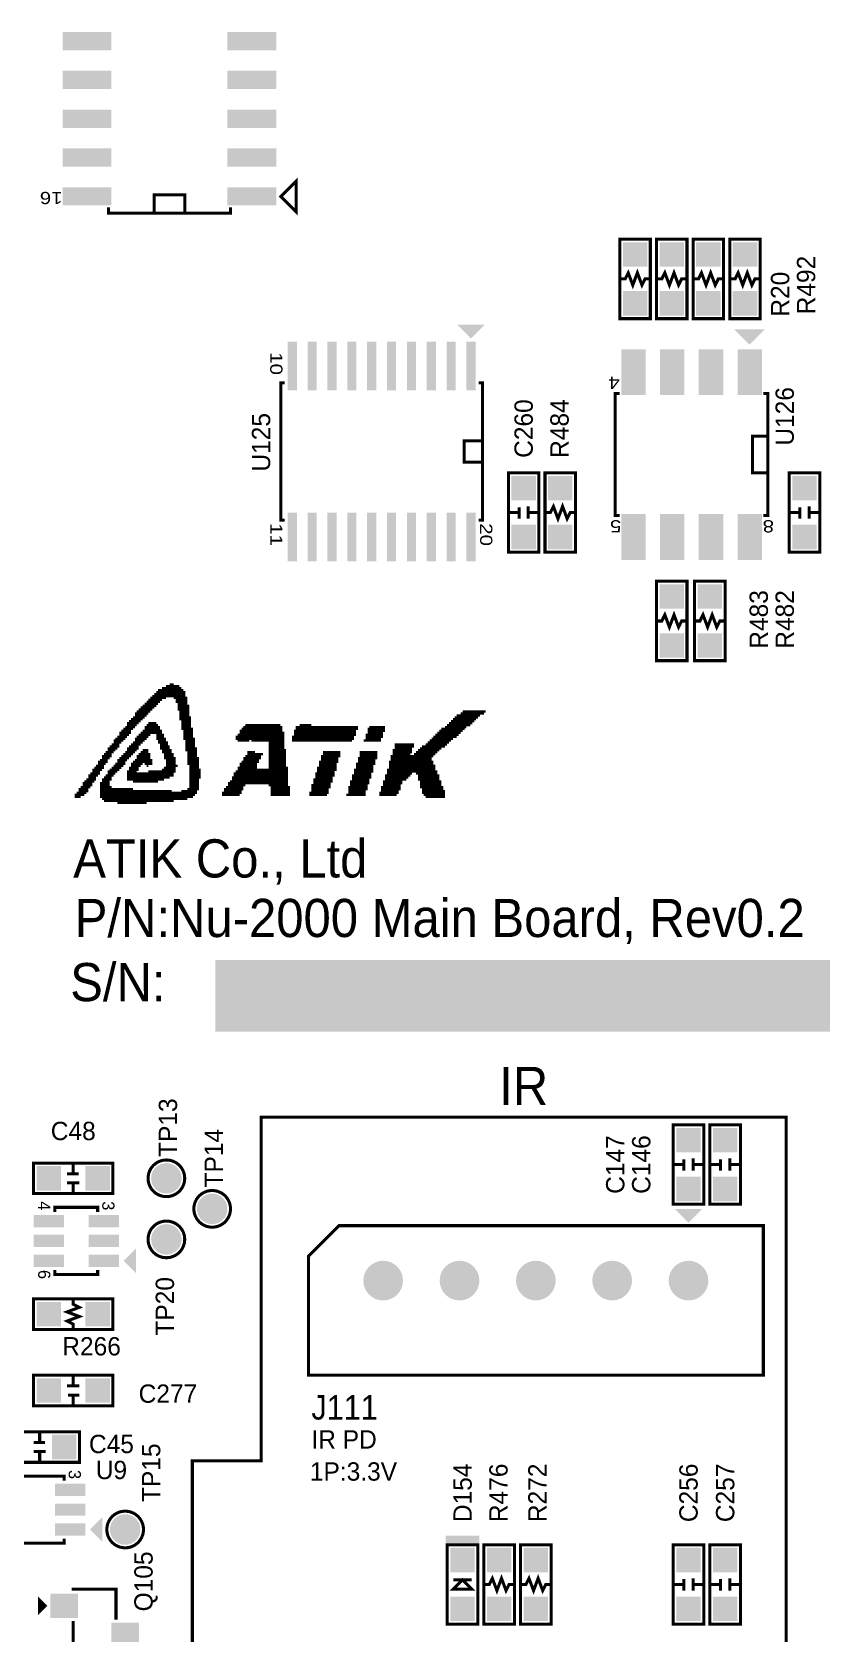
# Model space of a CAD drawing. Extents: x -12 to 180, y -10 to 160.
# Drawn here: x 33.5 to 59.3, y 20.5 to 72.9 of the extents above; entities that cross this region are included whole.
import ezdxf
from ezdxf.enums import TextEntityAlignment as Align

# ---------------------------------------------------------------- set-up
doc = ezdxf.new("R2010")
doc.units = 0
for name, color, linetype in [('BG_SILKSCREEN_TOP', 40, 'CONTINUOUS'), ('PG_SILKSCREEN_TOP', 40, 'CONTINUOUS'), ('PIN_TOP', 5, 'CONTINUOUS'), ('RD_SILKSCREEN_TOP', 40, 'CONTINUOUS')]:
    doc.layers.add(name, color=color, linetype=linetype)

msp = doc.modelspace()

# ---------------------------------------------------------------- hatches: boundary and pattern name
at = {"layer": 'BG_SILKSCREEN_TOP'}
msp.add_hatch(color=256, dxfattribs=at).paths.add_polyline_path([(39.45, 42.55), (39.45, 40.2), (65, 40.2), (65, 42.55)], flags=0)
at = {"layer": 'PG_SILKSCREEN_TOP'}
for points in [[(47.825, 62.9), (48.275, 63.35), (47.375, 63.35)], [(56.95, 62.7), (57.45, 63.2), (56.45, 63.2)], [(54.95, 33.95), (54.5, 34.4), (55.4, 34.4)], [(36.45, 32.7), (36.85, 32.3), (36.85, 33.1)], [(35.35, 23.9), (35.75, 23.5), (35.75, 24.3)], [(47, 23.4), (47, 23.7), (48.1, 23.7), (48.1, 23.4), (48.1, 23.35), (47, 23.35)], [(33.95, 21.4), (33.65, 21.7), (33.65, 21.1)]]:
    msp.add_hatch(color=256, dxfattribs=at).paths.add_polyline_path(points, flags=0)
at = {"layer": 'PIN_TOP'}
for points in [[(34.45, 72.935), (36.05, 72.935), (36.05, 72.335), (34.45, 72.335)], [(39.85, 72.935), (41.45, 72.935), (41.45, 72.335), (39.85, 72.335)], [(34.45, 71.665), (36.05, 71.665), (36.05, 71.065), (34.45, 71.065)], [(39.85, 71.665), (41.45, 71.665), (41.45, 71.065), (39.85, 71.065)], [(34.45, 70.395), (36.05, 70.395), (36.05, 69.795), (34.45, 69.795)], [(39.85, 70.395), (41.45, 70.395), (41.45, 69.795), (39.85, 69.795)], [(34.45, 69.125), (36.05, 69.125), (36.05, 68.525), (34.45, 68.525)], [(39.85, 69.125), (41.45, 69.125), (41.45, 68.525), (39.85, 68.525)], [(34.45, 67.855), (36.05, 67.855), (36.05, 67.255), (34.45, 67.255)], [(39.85, 67.855), (41.45, 67.855), (41.45, 67.255), (39.85, 67.255)], [(52.8, 66.05), (53.6, 66.05), (53.6, 65.25), (52.8, 65.25)], [(54, 66.05), (54.8, 66.05), (54.8, 65.25), (54, 65.25)], [(55.2, 66.05), (56, 66.05), (56, 65.25), (55.2, 65.25)], [(56.4, 66.05), (57.2, 66.05), (57.2, 65.25), (56.4, 65.25)], [(52.8, 64.45), (53.6, 64.45), (53.6, 63.65), (52.8, 63.65)], [(54, 64.45), (54.8, 64.45), (54.8, 63.65), (54, 63.65)], [(55.2, 64.45), (56, 64.45), (56, 63.65), (55.2, 63.65)], [(56.4, 64.45), (57.2, 64.45), (57.2, 63.65), (56.4, 63.65)], [(41.825, 62.8), (42.125, 62.8), (42.125, 61.2), (41.825, 61.2)], [(42.475, 62.8), (42.775, 62.8), (42.775, 61.2), (42.475, 61.2)], [(43.125, 62.8), (43.425, 62.8), (43.425, 61.2), (43.125, 61.2)], [(43.775, 62.8), (44.075, 62.8), (44.075, 61.2), (43.775, 61.2)], [(44.425, 62.8), (44.725, 62.8), (44.725, 61.2), (44.425, 61.2)], [(45.075, 62.8), (45.375, 62.8), (45.375, 61.2), (45.075, 61.2)], [(45.725, 62.8), (46.025, 62.8), (46.025, 61.2), (45.725, 61.2)], [(46.375, 62.8), (46.675, 62.8), (46.675, 61.2), (46.375, 61.2)], [(47.025, 62.8), (47.325, 62.8), (47.325, 61.2), (47.025, 61.2)], [(47.675, 62.8), (47.975, 62.8), (47.975, 61.2), (47.675, 61.2)], [(52.745, 62.55), (53.545, 62.55), (53.545, 61.05), (52.745, 61.05)], [(54.015, 62.55), (54.815, 62.55), (54.815, 61.05), (54.015, 61.05)], [(55.285, 62.55), (56.085, 62.55), (56.085, 61.05), (55.285, 61.05)], [(56.555, 62.55), (57.355, 62.55), (57.355, 61.05), (56.555, 61.05)], [(49.15, 58.4), (49.95, 58.4), (49.95, 57.6), (49.15, 57.6)], [(50.35, 58.4), (51.15, 58.4), (51.15, 57.6), (50.35, 57.6)], [(58.35, 58.4), (59.15, 58.4), (59.15, 57.6), (58.35, 57.6)], [(41.825, 57.2), (42.125, 57.2), (42.125, 55.6), (41.825, 55.6)], [(42.475, 57.2), (42.775, 57.2), (42.775, 55.6), (42.475, 55.6)], [(43.125, 57.2), (43.425, 57.2), (43.425, 55.6), (43.125, 55.6)], [(43.775, 57.2), (44.075, 57.2), (44.075, 55.6), (43.775, 55.6)], [(44.425, 57.2), (44.725, 57.2), (44.725, 55.6), (44.425, 55.6)], [(45.075, 57.2), (45.375, 57.2), (45.375, 55.6), (45.075, 55.6)], [(45.725, 57.2), (46.025, 57.2), (46.025, 55.6), (45.725, 55.6)], [(46.375, 57.2), (46.675, 57.2), (46.675, 55.6), (46.375, 55.6)], [(47.025, 57.2), (47.325, 57.2), (47.325, 55.6), (47.025, 55.6)], [(47.675, 57.2), (47.975, 57.2), (47.975, 55.6), (47.675, 55.6)], [(49.15, 56.8), (49.95, 56.8), (49.95, 56), (49.15, 56)], [(50.35, 56.8), (51.15, 56.8), (51.15, 56), (50.35, 56)], [(52.745, 57.15), (53.545, 57.15), (53.545, 55.65), (52.745, 55.65)], [(54.015, 57.15), (54.815, 57.15), (54.815, 55.65), (54.015, 55.65)], [(55.285, 57.15), (56.085, 57.15), (56.085, 55.65), (55.285, 55.65)], [(56.555, 57.15), (57.355, 57.15), (57.355, 55.65), (56.555, 55.65)], [(58.35, 56.8), (59.15, 56.8), (59.15, 56), (58.35, 56)], [(54, 54.85), (54.8, 54.85), (54.8, 54.05), (54, 54.05)], [(55.25, 54.85), (56.05, 54.85), (56.05, 54.05), (55.25, 54.05)], [(54, 53.25), (54.8, 53.25), (54.8, 52.45), (54, 52.45)], [(55.25, 53.25), (56.05, 53.25), (56.05, 52.45), (55.25, 52.45)], [(54.55, 37.05), (55.35, 37.05), (55.35, 36.25), (54.55, 36.25)], [(55.75, 37.05), (56.55, 37.05), (56.55, 36.25), (55.75, 36.25)], [(33.6, 35.8), (34.4, 35.8), (34.4, 35), (33.6, 35)], [(35.2, 35.8), (36, 35.8), (36, 35), (35.2, 35)], [(38.35, 35.4, 1), (37.35, 35.4, 1)], [(54.55, 35.45), (55.35, 35.45), (55.35, 34.65), (54.55, 34.65)], [(55.75, 35.45), (56.55, 35.45), (56.55, 34.65), (55.75, 34.65)], [(39.85, 34.4, 1), (38.85, 34.4, 1)], [(33.5, 34.2), (34.5, 34.2), (34.5, 33.8), (33.5, 33.8)], [(35.3, 34.2), (36.3, 34.2), (36.3, 33.8), (35.3, 33.8)], [(38.35, 33.4, 1), (37.35, 33.4, 1)], [(33.5, 33.55), (34.5, 33.55), (34.5, 33.15), (33.5, 33.15)], [(35.3, 33.55), (36.3, 33.55), (36.3, 33.15), (35.3, 33.15)], [(33.5, 32.9), (34.5, 32.9), (34.5, 32.5), (33.5, 32.5)], [(35.3, 32.9), (36.3, 32.9), (36.3, 32.5), (35.3, 32.5)], [(45.6, 32.05, 1), (44.3, 32.05, 1)], [(48.1, 32.05, 1), (46.8, 32.05, 1)], [(50.6, 32.05, 1), (49.3, 32.05, 1)], [(53.1, 32.05, 1), (51.8, 32.05, 1)], [(55.6, 32.05, 1), (54.3, 32.05, 1)], [(33.6, 31.35), (34.4, 31.35), (34.4, 30.55), (33.6, 30.55)], [(35.2, 31.35), (36, 31.35), (36, 30.55), (35.2, 30.55)], [(33.6, 28.85), (34.4, 28.85), (34.4, 28.05), (33.6, 28.05)], [(35.2, 28.85), (36, 28.85), (36, 28.05), (35.2, 28.05)], [(34.1, 27), (34.9, 27), (34.9, 26.2), (34.1, 26.2)], [(34.2, 25.4), (35.2, 25.4), (35.2, 25), (34.2, 25)], [(34.2, 24.75), (35.2, 24.75), (35.2, 24.35), (34.2, 24.35)], [(37, 23.9, 1), (36, 23.9, 1)], [(34.2, 24.1), (35.2, 24.1), (35.2, 23.7), (34.2, 23.7)], [(47.15, 23.3), (47.95, 23.3), (47.95, 22.5), (47.15, 22.5)], [(48.35, 23.3), (49.15, 23.3), (49.15, 22.5), (48.35, 22.5)], [(49.55, 23.3), (50.35, 23.3), (50.35, 22.5), (49.55, 22.5)], [(54.55, 23.3), (55.35, 23.3), (55.35, 22.5), (54.55, 22.5)], [(55.75, 23.3), (56.55, 23.3), (56.55, 22.5), (55.75, 22.5)], [(34.05, 21.8), (34.95, 21.8), (34.95, 21), (34.05, 21)], [(47.15, 21.7), (47.95, 21.7), (47.95, 20.9), (47.15, 20.9)], [(48.35, 21.7), (49.15, 21.7), (49.15, 20.9), (48.35, 20.9)], [(49.55, 21.7), (50.35, 21.7), (50.35, 20.9), (49.55, 20.9)], [(54.55, 21.7), (55.35, 21.7), (55.35, 20.9), (54.55, 20.9)], [(55.75, 21.7), (56.55, 21.7), (56.55, 20.9), (55.75, 20.9)], [(36.05, 20.85), (36.95, 20.85), (36.95, 20.05), (36.05, 20.05)]]:
    msp.add_hatch(color=256, dxfattribs=at).paths.add_polyline_path(points, flags=0)

# ---------------------------------------------------------------- linework, layer by layer
at = {"layer": 'BG_SILKSCREEN_TOP', "const_width": 0.0762}
for points in [[(37.5805, 51.383), (38.406, 51.383)], [(37.7075, 51.4465), (38.3425, 51.4465)], [(37.8345, 51.51), (38.279, 51.51)], [(37.9615, 51.5735), (38.0885, 51.5735)], [(37.0725, 50.875), (37.517, 50.875)], [(37.136, 50.9385), (37.5805, 50.9385)], [(37.1995, 51.002), (37.644, 51.002)], [(37.263, 51.0655), (37.7075, 51.0655)], [(37.3265, 51.129), (37.8345, 51.129)], [(37.39, 51.1925), (38.4695, 51.1925)], [(37.4535, 51.256), (38.4695, 51.256)], [(37.517, 51.3195), (38.4695, 51.3195)], [(38.0885, 51.129), (38.533, 51.129)], [(38.152, 51.0655), (38.533, 51.0655)], [(38.152, 51.002), (38.533, 51.002)], [(38.2155, 50.9385), (38.533, 50.9385)], [(38.2155, 50.875), (38.5965, 50.875)], [(36.628, 50.367), (37.009, 50.367)], [(36.6915, 50.4305), (37.0725, 50.4305)], [(36.755, 50.494), (37.136, 50.494)], [(36.8185, 50.621), (37.263, 50.621)], [(36.8185, 50.5575), (37.1995, 50.5575)], [(36.882, 50.6845), (37.3265, 50.6845)], [(36.9455, 50.748), (37.39, 50.748)], [(37.009, 50.8115), (37.4535, 50.8115)], [(38.2155, 50.8115), (38.5965, 50.8115)], [(38.2155, 50.748), (38.5965, 50.748)], [(38.279, 50.6845), (38.5965, 50.6845)], [(38.279, 50.621), (38.5965, 50.621)], [(38.279, 50.5575), (38.5965, 50.5575)], [(38.279, 50.494), (38.66, 50.494)], [(38.279, 50.4305), (38.66, 50.4305)], [(38.3425, 50.367), (38.66, 50.367)], [(47.169, 50.367), (47.931, 50.367)], [(47.2325, 50.4305), (47.9945, 50.4305)], [(47.296, 50.494), (48.058, 50.494)], [(47.3595, 50.5575), (48.1215, 50.5575)], [(47.4865, 50.621), (48.2485, 50.621)], [(47.55, 50.6845), (48.312, 50.6845)], [(36.1835, 49.7955), (36.501, 49.7955)], [(36.247, 49.859), (36.5645, 49.859)], [(36.3105, 49.986), (36.6915, 49.986)], [(36.3105, 49.9225), (36.628, 49.9225)], [(36.374, 50.0495), (36.6915, 50.0495)], [(36.4375, 50.113), (36.755, 50.113)], [(36.501, 50.1765), (36.8185, 50.1765)], [(36.5645, 50.3035), (36.9455, 50.3035)], [(36.5645, 50.24), (36.882, 50.24)], [(36.8185, 49.7955), (37.1995, 49.7955)], [(36.882, 49.859), (37.263, 49.859)], [(36.9455, 49.9225), (37.3265, 49.9225)], [(37.009, 49.986), (37.7075, 49.986)], [(37.0725, 50.0495), (37.7075, 50.0495)], [(37.136, 50.1765), (37.644, 50.1765)], [(37.136, 50.113), (37.644, 50.113)], [(37.1995, 50.24), (37.5805, 50.24)], [(37.263, 50.3035), (37.517, 50.3035)], [(37.517, 49.9225), (37.771, 49.9225)], [(37.517, 49.859), (37.771, 49.859)], [(37.517, 49.7955), (37.8345, 49.7955)], [(38.3425, 50.3035), (38.66, 50.3035)], [(38.3425, 50.24), (38.66, 50.24)], [(38.3425, 50.1765), (38.66, 50.1765)], [(38.3425, 50.113), (38.7235, 50.113)], [(38.406, 50.0495), (38.7235, 50.0495)], [(38.406, 49.986), (38.7235, 49.986)], [(38.406, 49.9225), (38.7235, 49.9225)], [(38.406, 49.859), (38.7235, 49.859)], [(38.406, 49.7955), (38.787, 49.7955)], [(40.1205, 49.859), (41.708, 49.859)], [(40.1205, 49.7955), (41.708, 49.7955)], [(40.184, 49.9225), (41.708, 49.9225)], [(40.2475, 50.0495), (41.6445, 50.0495)], [(40.2475, 49.986), (41.708, 49.986)], [(40.311, 50.113), (41.6445, 50.113)], [(40.3745, 50.1765), (41.6445, 50.1765)], [(40.438, 50.24), (41.581, 50.24)], [(41.962, 49.859), (43.994, 49.859)], [(41.962, 49.7955), (43.994, 49.7955)], [(42.0255, 50.0495), (44.0575, 50.0495)], [(42.0255, 49.986), (44.0575, 49.986)], [(42.0255, 49.9225), (44.0575, 49.9225)], [(42.089, 50.1765), (44.121, 50.1765)], [(42.089, 50.113), (44.121, 50.113)], [(42.216, 50.24), (42.597, 50.24)], [(44.375, 49.9225), (44.9465, 49.9225)], [(44.375, 49.859), (44.9465, 49.859)], [(44.375, 49.7955), (44.883, 49.7955)], [(44.4385, 50.113), (45.01, 50.113)], [(44.4385, 50.0495), (45.01, 50.0495)], [(44.4385, 49.986), (44.9465, 49.986)], [(44.502, 50.1765), (45.01, 50.1765)], [(46.534, 49.7955), (47.2325, 49.7955)], [(46.5975, 49.859), (47.3595, 49.859)], [(46.661, 49.9225), (47.423, 49.9225)], [(46.7245, 49.986), (47.4865, 49.986)], [(46.788, 50.0495), (47.55, 50.0495)], [(46.8515, 50.113), (47.6135, 50.113)], [(46.9785, 50.1765), (47.677, 50.1765)], [(47.042, 50.24), (47.804, 50.24)], [(47.1055, 50.3035), (47.8675, 50.3035)], [(35.8025, 49.2875), (36.0565, 49.2875)], [(35.866, 49.351), (36.12, 49.351)], [(35.9295, 49.478), (36.247, 49.478)], [(35.9295, 49.4145), (36.1835, 49.4145)], [(35.993, 49.5415), (36.3105, 49.5415)], [(36.0565, 49.605), (36.3105, 49.605)], [(36.12, 49.732), (36.4375, 49.732)], [(36.12, 49.6685), (36.374, 49.6685)], [(36.4375, 49.2875), (36.755, 49.2875)], [(36.501, 49.351), (36.8185, 49.351)], [(36.5645, 49.478), (36.9455, 49.478)], [(36.5645, 49.4145), (36.882, 49.4145)], [(36.628, 49.5415), (36.9455, 49.5415)], [(36.6915, 49.605), (37.009, 49.605)], [(36.755, 49.6685), (37.0725, 49.6685)], [(36.8185, 49.732), (37.136, 49.732)], [(36.9455, 49.2875), (37.3265, 49.2875)], [(37.009, 49.351), (37.263, 49.351)], [(37.0725, 49.4145), (37.263, 49.4145)], [(37.5805, 49.732), (37.8345, 49.732)], [(37.5805, 49.6685), (37.898, 49.6685)], [(37.644, 49.605), (37.898, 49.605)], [(37.644, 49.5415), (37.9615, 49.5415)], [(37.644, 49.478), (37.9615, 49.478)], [(37.7075, 49.4145), (38.025, 49.4145)], [(37.7075, 49.351), (38.025, 49.351)], [(37.771, 49.2875), (38.0885, 49.2875)], [(38.4695, 49.732), (38.787, 49.732)], [(38.4695, 49.6685), (38.787, 49.6685)], [(38.4695, 49.605), (38.787, 49.605)], [(38.4695, 49.5415), (38.787, 49.5415)], [(38.4695, 49.478), (38.8505, 49.478)], [(38.4695, 49.4145), (38.8505, 49.4145)], [(38.533, 49.351), (38.8505, 49.351)], [(38.533, 49.2875), (38.8505, 49.2875)], [(40.184, 49.732), (40.565, 49.732)], [(40.5015, 49.351), (40.7555, 49.351)], [(40.5015, 49.2875), (41.0095, 49.2875)], [(40.6285, 49.732), (41.708, 49.732)], [(41.2, 49.6685), (41.708, 49.6685)], [(41.2, 49.605), (41.708, 49.605)], [(41.2, 49.5415), (41.708, 49.5415)], [(41.2, 49.478), (41.708, 49.478)], [(41.2, 49.4145), (41.7715, 49.4145)], [(41.2, 49.351), (41.7715, 49.351)], [(41.2, 49.2875), (41.7715, 49.2875)], [(41.962, 49.732), (43.9305, 49.732)], [(42.978, 49.351), (43.5495, 49.351)], [(42.978, 49.2875), (43.5495, 49.2875)], [(44.1845, 49.351), (44.756, 49.351)], [(44.1845, 49.2875), (44.756, 49.2875)], [(44.3115, 49.732), (44.883, 49.732)], [(45.264, 49.4145), (45.899, 49.4145)], [(45.264, 49.351), (45.899, 49.351)], [(45.264, 49.2875), (45.8355, 49.2875)], [(45.3275, 49.605), (45.9625, 49.605)], [(45.3275, 49.5415), (45.9625, 49.5415)], [(45.3275, 49.478), (45.899, 49.478)], [(45.9625, 49.2875), (46.661, 49.2875)], [(46.026, 49.351), (46.7245, 49.351)], [(46.0895, 49.4145), (46.788, 49.4145)], [(46.153, 49.478), (46.8515, 49.478)], [(46.2165, 49.5415), (46.9785, 49.5415)], [(46.3435, 49.605), (47.042, 49.605)], [(46.407, 49.6685), (47.1055, 49.6685)], [(46.4705, 49.732), (47.169, 49.732)], [(35.4215, 48.7795), (35.739, 48.7795)], [(35.485, 48.843), (35.8025, 48.843)], [(35.5485, 48.9065), (35.8025, 48.9065)], [(35.612, 49.0335), (35.9295, 49.0335)], [(35.612, 48.97), (35.866, 48.97)], [(35.6755, 49.097), (35.9295, 49.097)], [(35.739, 49.224), (36.0565, 49.224)], [(35.739, 49.1605), (35.993, 49.1605)], [(35.993, 48.7795), (36.3105, 48.7795)], [(36.0565, 48.843), (36.374, 48.843)], [(36.12, 48.9065), (36.4375, 48.9065)], [(36.1835, 48.97), (36.501, 48.97)], [(36.247, 49.097), (36.5645, 49.097)], [(36.247, 49.0335), (36.501, 49.0335)], [(36.3105, 49.1605), (36.628, 49.1605)], [(36.374, 49.224), (36.6915, 49.224)], [(36.628, 48.843), (36.9455, 48.843)], [(36.628, 48.7795), (36.9455, 48.7795)], [(36.6915, 48.97), (37.0725, 48.97)], [(36.6915, 48.9065), (37.009, 48.9065)], [(36.755, 49.0335), (37.39, 49.0335)], [(36.8185, 49.097), (37.39, 49.097)], [(36.882, 49.224), (37.3265, 49.224)], [(36.882, 49.1605), (37.3265, 49.1605)], [(37.136, 48.97), (37.39, 48.97)], [(37.1995, 48.9065), (37.263, 48.9065)], [(37.7075, 48.7795), (38.152, 48.7795)], [(37.771, 49.224), (38.0885, 49.224)], [(37.771, 49.1605), (38.152, 49.1605)], [(37.771, 48.843), (38.152, 48.843)], [(37.8345, 49.097), (38.152, 49.097)], [(37.8345, 49.0335), (38.152, 49.0335)], [(37.8345, 48.97), (38.152, 48.97)], [(37.8345, 48.9065), (38.2155, 48.9065)], [(38.533, 49.224), (38.8505, 49.224)], [(38.533, 49.1605), (38.914, 49.1605)], [(38.533, 49.097), (38.914, 49.097)], [(38.533, 49.0335), (38.914, 49.0335)], [(38.533, 48.97), (38.914, 48.97)], [(38.5965, 48.9065), (38.914, 48.9065)], [(38.5965, 48.843), (38.914, 48.843)], [(38.5965, 48.7795), (38.9775, 48.7795)], [(40.184, 48.843), (40.819, 48.843)], [(40.184, 48.7795), (41.835, 48.7795)], [(40.2475, 48.97), (40.819, 48.97)], [(40.2475, 48.9065), (40.819, 48.9065)], [(40.311, 49.0335), (40.8825, 49.0335)], [(40.3745, 49.1605), (40.946, 49.1605)], [(40.3745, 49.097), (40.8825, 49.097)], [(40.438, 49.224), (40.946, 49.224)], [(41.2, 49.224), (41.7715, 49.224)], [(41.2, 49.1605), (41.7715, 49.1605)], [(41.2, 49.097), (41.7715, 49.097)], [(41.2, 49.0335), (41.7715, 49.0335)], [(41.2, 48.97), (41.7715, 48.97)], [(41.2, 48.9065), (41.7715, 48.9065)], [(41.2, 48.843), (41.835, 48.843)], [(42.7875, 48.843), (43.4225, 48.843)], [(42.7875, 48.7795), (43.4225, 48.7795)], [(42.851, 49.0335), (43.486, 49.0335)], [(42.851, 48.97), (43.4225, 48.97)], [(42.851, 48.9065), (43.4225, 48.9065)], [(42.9145, 49.224), (43.5495, 49.224)], [(42.9145, 49.1605), (43.486, 49.1605)], [(42.9145, 49.097), (43.486, 49.097)], [(43.994, 48.7795), (44.629, 48.7795)], [(44.0575, 48.97), (44.6925, 48.97)], [(44.0575, 48.9065), (44.629, 48.9065)], [(44.0575, 48.843), (44.629, 48.843)], [(44.121, 49.1605), (44.756, 49.1605)], [(44.121, 49.097), (44.6925, 49.097)], [(44.121, 49.0335), (44.6925, 49.0335)], [(44.1845, 49.224), (44.756, 49.224)], [(45.0735, 48.7795), (46.661, 48.7795)], [(45.137, 49.0335), (46.5975, 49.0335)], [(45.137, 48.97), (46.5975, 48.97)], [(45.137, 48.9065), (46.661, 48.9065)], [(45.137, 48.843), (46.661, 48.843)], [(45.2005, 49.224), (46.5975, 49.224)], [(45.2005, 49.1605), (46.534, 49.1605)], [(45.2005, 49.097), (46.534, 49.097)], [(35.104, 48.335), (35.4215, 48.335)], [(35.104, 48.2715), (35.4215, 48.2715)], [(35.1675, 48.3985), (35.485, 48.3985)], [(35.231, 48.462), (35.5485, 48.462)], [(35.2945, 48.589), (35.612, 48.589)], [(35.2945, 48.5255), (35.5485, 48.5255)], [(35.358, 48.6525), (35.6755, 48.6525)], [(35.4215, 48.716), (35.6755, 48.716)], [(35.6755, 48.335), (35.993, 48.335)], [(35.6755, 48.2715), (35.993, 48.2715)], [(35.739, 48.462), (36.0565, 48.462)], [(35.739, 48.3985), (35.993, 48.3985)], [(35.8025, 48.5255), (36.0565, 48.5255)], [(35.866, 48.589), (36.12, 48.589)], [(35.9295, 48.716), (36.247, 48.716)], [(35.9295, 48.6525), (36.1835, 48.6525)], [(36.5645, 48.716), (36.882, 48.716)], [(36.5645, 48.6525), (38.0885, 48.6525)], [(36.5645, 48.589), (38.0885, 48.589)], [(36.5645, 48.5255), (37.9615, 48.5255)], [(36.5645, 48.462), (37.771, 48.462)], [(36.755, 48.3985), (37.5805, 48.3985)], [(37.263, 48.716), (38.152, 48.716)], [(38.5965, 48.716), (38.9775, 48.716)], [(38.5965, 48.6525), (38.9775, 48.6525)], [(38.5965, 48.589), (38.9775, 48.589)], [(38.5965, 48.5255), (38.9775, 48.5255)], [(38.5965, 48.462), (38.914, 48.462)], [(38.5965, 48.3985), (38.914, 48.3985)], [(38.5965, 48.335), (38.914, 48.335)], [(38.5965, 48.2715), (38.914, 48.2715)], [(39.8665, 48.335), (41.835, 48.335)], [(39.8665, 48.2715), (40.438, 48.2715)], [(39.93, 48.3985), (41.835, 48.3985)], [(39.9935, 48.5255), (41.835, 48.5255)], [(39.9935, 48.462), (41.835, 48.462)], [(40.057, 48.6525), (41.835, 48.6525)], [(40.057, 48.589), (41.835, 48.589)], [(40.1205, 48.716), (41.835, 48.716)], [(41.2, 48.2715), (41.835, 48.2715)], [(42.597, 48.2715), (43.232, 48.2715)], [(42.6605, 48.462), (43.2955, 48.462)], [(42.6605, 48.3985), (43.2955, 48.3985)], [(42.6605, 48.335), (43.232, 48.335)], [(42.724, 48.6525), (43.359, 48.6525)], [(42.724, 48.589), (43.359, 48.589)], [(42.724, 48.5255), (43.2955, 48.5255)], [(42.7875, 48.716), (43.359, 48.716)], [(43.867, 48.3985), (44.502, 48.3985)], [(43.867, 48.335), (44.502, 48.335)], [(43.867, 48.2715), (44.4385, 48.2715)], [(43.9305, 48.589), (44.5655, 48.589)], [(43.9305, 48.5255), (44.5655, 48.5255)], [(43.9305, 48.462), (44.502, 48.462)], [(43.994, 48.716), (44.629, 48.716)], [(43.994, 48.6525), (44.5655, 48.6525)], [(44.9465, 48.3985), (45.5815, 48.3985)], [(44.9465, 48.335), (45.5815, 48.335)], [(44.9465, 48.2715), (45.518, 48.2715)], [(45.01, 48.589), (45.8355, 48.589)], [(45.01, 48.5255), (45.772, 48.5255)], [(45.01, 48.462), (45.7085, 48.462)], [(45.0735, 48.716), (46.7245, 48.716)], [(45.0735, 48.6525), (45.899, 48.6525)], [(46.026, 48.6525), (46.7245, 48.6525)], [(46.0895, 48.589), (46.788, 48.589)], [(46.0895, 48.5255), (46.788, 48.5255)], [(46.0895, 48.462), (46.788, 48.462)], [(46.153, 48.3985), (46.8515, 48.3985)], [(46.153, 48.335), (46.8515, 48.335)], [(46.153, 48.2715), (46.8515, 48.2715)], [(34.85, 47.954), (35.1675, 47.954)], [(34.85, 47.8905), (35.0405, 47.8905)], [(34.9135, 48.0175), (35.231, 48.0175)], [(34.977, 48.1445), (35.2945, 48.1445)], [(34.977, 48.081), (35.2945, 48.081)], [(35.0405, 48.208), (35.358, 48.208)], [(35.6755, 48.208), (36.0565, 48.208)], [(35.6755, 48.1445), (36.755, 48.1445)], [(35.6755, 48.081), (38.025, 48.081)], [(35.6755, 48.0175), (38.8505, 48.0175)], [(35.6755, 47.954), (38.787, 47.954)], [(35.6755, 47.8905), (38.7235, 47.8905)], [(35.739, 47.827), (38.533, 47.827)], [(35.8025, 47.7635), (38.0885, 47.7635)], [(36.247, 47.7), (37.1995, 47.7)], [(38.3425, 48.081), (38.8505, 48.081)], [(38.533, 48.1445), (38.914, 48.1445)], [(38.5965, 48.208), (38.914, 48.208)], [(39.676, 48.0175), (40.311, 48.0175)], [(39.676, 47.954), (40.2475, 47.954)], [(39.7395, 48.1445), (40.3745, 48.1445)], [(39.7395, 48.081), (40.311, 48.081)], [(39.803, 48.208), (40.3745, 48.208)], [(41.2635, 48.208), (41.8985, 48.208)], [(41.2635, 48.1445), (41.8985, 48.1445)], [(41.2635, 48.081), (41.8985, 48.081)], [(41.2635, 48.0175), (41.8985, 48.0175)], [(41.2635, 47.954), (41.8985, 47.954)], [(42.5335, 48.0175), (43.1685, 48.0175)], [(42.5335, 47.954), (43.105, 47.954)], [(42.597, 48.208), (43.232, 48.208)], [(42.597, 48.1445), (43.1685, 48.1445)], [(42.597, 48.081), (43.1685, 48.081)], [(43.74, 47.954), (44.375, 47.954)], [(43.8035, 48.208), (44.4385, 48.208)], [(43.8035, 48.1445), (44.4385, 48.1445)], [(43.8035, 48.081), (44.375, 48.081)], [(43.8035, 48.0175), (44.375, 48.0175)], [(44.8195, 48.0175), (45.4545, 48.0175)], [(44.8195, 47.954), (45.391, 47.954)], [(44.883, 48.208), (45.518, 48.208)], [(44.883, 48.1445), (45.518, 48.1445)], [(44.883, 48.081), (45.4545, 48.081)], [(46.153, 48.208), (46.915, 48.208)], [(46.2165, 48.1445), (46.915, 48.1445)], [(46.2165, 48.081), (46.9785, 48.081)], [(46.2165, 48.0175), (46.9785, 48.0175)], [(46.28, 47.954), (46.9785, 47.954)], [(46.3435, 47.8905), (46.9785, 47.8905)]]:
    msp.add_lwpolyline(points, dxfattribs=at)
at = {"layer": 'PG_SILKSCREEN_TOP', "const_width": 0.1}
for points in [[(41.6, 67.55), (42.1, 67.05), (42.1, 68.05), (41.6, 67.55)], [(35.95, 67.2), (35.95, 67), (39.95, 67), (39.95, 67.2)], [(37.45, 67), (37.45, 67.6), (38.45, 67.6), (38.45, 67)], [(52.7, 63.55), (53.7, 63.55), (53.7, 66.15), (52.7, 66.15), (52.7, 63.55)], [(54.9, 66.15), (53.9, 66.15), (53.9, 63.55), (54.9, 63.55), (54.9, 66.15)], [(56.1, 66.15), (55.1, 66.15), (55.1, 63.55), (56.1, 63.55), (56.1, 66.15)], [(56.3, 63.55), (57.3, 63.55), (57.3, 66.15), (56.3, 66.15), (56.3, 63.55)], [(53.7, 64.85), (53.525, 64.85), (53.425, 64.65), (53.275, 65.05), (53.125, 64.65), (52.975, 65.05), (52.875, 64.85), (52.7, 64.85)], [(53.9, 64.85), (54.075, 64.85), (54.175, 65.05), (54.325, 64.65), (54.475, 65.05), (54.625, 64.65), (54.725, 64.85), (54.9, 64.85)], [(55.1, 64.85), (55.275, 64.85), (55.375, 65.05), (55.525, 64.65), (55.675, 65.05), (55.825, 64.65), (55.925, 64.85), (56.1, 64.85)], [(57.3, 64.85), (57.125, 64.85), (57.025, 64.65), (56.875, 65.05), (56.725, 64.65), (56.575, 65.05), (56.475, 64.85), (56.3, 64.85)], [(41.725, 61.45), (41.6, 61.45), (41.6, 56.95), (41.725, 56.95)], [(48.075, 56.95), (48.2, 56.95), (48.2, 61.45), (48.075, 61.45)], [(52.7, 57.1), (52.55, 57.1), (52.55, 61.1), (52.7, 61.1)], [(57.4, 57.1), (57.55, 57.1), (57.55, 61.1), (57.4, 61.1)], [(48.2, 58.85), (47.6, 58.85), (47.6, 59.55), (48.2, 59.55)], [(57.55, 58.5), (57.05, 58.5), (57.05, 59.7), (57.55, 59.7)], [(50.05, 58.5), (49.05, 58.5), (49.05, 55.9), (50.05, 55.9), (50.05, 58.5)], [(51.25, 58.5), (50.25, 58.5), (50.25, 55.9), (51.25, 55.9), (51.25, 58.5)], [(59.25, 58.5), (58.25, 58.5), (58.25, 55.9), (59.25, 55.9), (59.25, 58.5)], [(49.05, 57.2), (49.4, 57.2)], [(49.4, 57.375), (49.4, 57)], [(49.7, 57.4), (49.7, 57)], [(49.7, 57.2), (50.05, 57.2)], [(50.25, 57.2), (50.425, 57.2), (50.525, 57.4), (50.675, 57), (50.825, 57.4), (50.975, 57), (51.075, 57.2), (51.25, 57.2)], [(58.25, 57.2), (58.6, 57.2)], [(58.6, 57.375), (58.6, 57)], [(58.9, 57.4), (58.9, 57)], [(58.9, 57.2), (59.25, 57.2)], [(53.9, 52.35), (54.9, 52.35), (54.9, 54.95), (53.9, 54.95), (53.9, 52.35)], [(55.15, 52.35), (56.15, 52.35), (56.15, 54.95), (55.15, 54.95), (55.15, 52.35)], [(54.9, 53.65), (54.725, 53.65), (54.625, 53.45), (54.475, 53.85), (54.325, 53.45), (54.175, 53.85), (54.075, 53.65), (53.9, 53.65)], [(56.15, 53.65), (55.975, 53.65), (55.875, 53.45), (55.725, 53.85), (55.575, 53.45), (55.425, 53.85), (55.325, 53.65), (55.15, 53.65)], [(58.15, 37.4), (58.15, 0.4), (38.7, 0.4), (38.7, 26.15), (40.95, 26.15), (40.95, 37.4), (58.15, 37.4)], [(55.45, 37.15), (54.45, 37.15), (54.45, 34.55), (55.45, 34.55), (55.45, 37.15)], [(56.65, 37.15), (55.65, 37.15), (55.65, 34.55), (56.65, 34.55), (56.65, 37.15)], [(36.1, 34.9), (36.1, 35.9), (33.5, 35.9), (33.5, 34.9), (36.1, 34.9)], [(34.8, 35.9), (34.8, 35.55)], [(54.45, 35.85), (54.8, 35.85)], [(54.8, 36.025), (54.8, 35.65)], [(55.1, 36.05), (55.1, 35.65)], [(55.1, 35.85), (55.45, 35.85)], [(55.65, 35.85), (56, 35.85)], [(56, 36.025), (56, 35.65)], [(56.3, 36.05), (56.3, 35.65)], [(56.3, 35.85), (56.65, 35.85)], [(34.975, 35.55), (34.6, 35.55)], [(35, 35.25), (34.6, 35.25)], [(34.8, 35.25), (34.8, 34.9)], [(34.2, 34.3), (34.2, 34.45), (35.6, 34.45), (35.6, 34.3)], [(42.5, 28.95), (57.4, 28.95), (57.4, 33.85), (43.5, 33.85), (42.5, 32.85), (42.5, 28.95)], [(35.6, 32.4), (35.6, 32.25), (34.2, 32.25), (34.2, 32.4)], [(36.1, 30.45), (36.1, 31.45), (33.5, 31.45), (33.5, 30.45), (36.1, 30.45)], [(34.8, 31.45), (34.8, 31.275), (35, 31.175), (34.6, 31.025), (35, 30.875), (34.6, 30.725), (34.8, 30.625), (34.8, 30.45)], [(33.5, 28.95), (33.5, 27.95), (36.1, 27.95), (36.1, 28.95), (33.5, 28.95)], [(34.8, 28.6), (34.8, 28.95)], [(34.6, 28.6), (35, 28.6)], [(34.625, 28.3), (35, 28.3)], [(34.8, 27.95), (34.8, 28.3)], [(35, 26.1), (35, 27.1), (32.4, 27.1), (32.4, 26.1), (35, 26.1)], [(33.875, 26.75), (33.5, 26.75)], [(33.7, 27.1), (33.7, 26.75)], [(33.9, 26.45), (33.5, 26.45)], [(33.7, 26.45), (33.7, 26.1)], [(33.1, 25.5), (33.1, 25.65), (34.5, 25.65), (34.5, 25.5)], [(34.5, 23.6), (34.5, 23.45), (33.1, 23.45), (33.1, 23.6)], [(47.05, 20.8), (48.05, 20.8), (48.05, 23.4), (47.05, 23.4), (47.05, 20.8)], [(49.25, 23.4), (48.25, 23.4), (48.25, 20.8), (49.25, 20.8), (49.25, 23.4)], [(50.45, 23.4), (49.45, 23.4), (49.45, 20.8), (50.45, 20.8), (50.45, 23.4)], [(55.45, 23.4), (54.45, 23.4), (54.45, 20.8), (55.45, 20.8), (55.45, 23.4)], [(56.65, 23.4), (55.65, 23.4), (55.65, 20.8), (56.65, 20.8), (56.65, 23.4)], [(47.85, 21.95), (47.25, 21.95), (47.55, 22.25), (47.85, 21.95)], [(47.85, 22.25), (47.25, 22.25)], [(48.25, 22.1), (48.425, 22.1), (48.525, 22.3), (48.675, 21.9), (48.825, 22.3), (48.975, 21.9), (49.075, 22.1), (49.25, 22.1)], [(49.45, 22.1), (49.625, 22.1), (49.725, 22.3), (49.875, 21.9), (50.025, 22.3), (50.175, 21.9), (50.275, 22.1), (50.45, 22.1)], [(54.45, 22.1), (54.8, 22.1)], [(54.8, 22.275), (54.8, 21.9)], [(55.1, 22.3), (55.1, 21.9)], [(55.1, 22.1), (55.45, 22.1)], [(55.65, 22.1), (56, 22.1)], [(56, 22.275), (56, 21.9)], [(56.3, 22.3), (56.3, 21.9)], [(56.3, 22.1), (56.65, 22.1)], [(36.2, 20.95), (36.2, 21.95), (34.8, 21.95), (34.8, 21.9)], [(34.8, 20.9), (34.8, 20)]]:
    msp.add_lwpolyline(points, dxfattribs=at)
for points in [[(38.45, 35.4, 1), (37.25, 35.4, 1), (38.45, 35.4)], [(39.95, 34.4, 1), (38.75, 34.4, 1), (39.95, 34.4)], [(38.45, 33.4, 1), (37.25, 33.4, 1), (38.45, 33.4)], [(37.1, 23.9, 1), (35.9, 23.9, 1), (37.1, 23.9)]]:
    msp.add_lwpolyline(points, format="xyb", dxfattribs=at)

# ---------------------------------------------------------------- texts
at = {"layer": 'BG_SILKSCREEN_TOP', "width": 0.96}
for s, p in [('ATIK Co., Ltd', (34.8, 45.25)), ('P/N:Nu-2000 Main Board, Rev0.2', (34.85, 43.3)), ('S/N:', (34.7, 41.2)), ('IR', (48.75, 37.8))]:
    msp.add_text(s, height=1.25, dxfattribs=at).set_placement(p)
at = {"layer": 'BG_SILKSCREEN_TOP'}
for s, p in [('IR PD', (42.6, 26.55)), ('1P:3.3V', (42.55, 25.5))]:
    msp.add_text(s, height=0.6, dxfattribs=at).set_placement(p)
at = {"layer": 'PG_SILKSCREEN_TOP', "width": 1.25}
for s, rotation, p in [('16', 180, (34.45, 67.7)), ('10', 270, (41.25, 62.45)), ('4', 180, (52.7, 61.65)), ('11', 270, (41.25, 56.85)), ('20', 270, (48.125, 56.85)), ('5', 180, (52.75, 56.95)), ('8', 180, (57.75, 56.95))]:
    msp.add_text(s, height=0.4, rotation=rotation, dxfattribs=at).set_placement(p)
at = {"layer": 'PG_SILKSCREEN_TOP'}
for s, p in [('4', (33.65, 34.5)), ('3', (35.75, 34.5)), ('6', (33.65, 32.25)), ('3', (34.65, 25.7))]:
    msp.add_text(s, height=0.4, rotation=270, dxfattribs=at).set_placement(p, align=Align.CENTER)
at = {"layer": 'RD_SILKSCREEN_TOP'}
for s, p in [('R20', (58.25, 64.35)), ('R492', (59.1, 64.65)), ('C260', (49.85, 59.95)), ('R484', (51.025, 59.95)), ('U126', (58.4, 60.35)), ('U125', (41.25, 59.5)), ('R483', (57.55, 53.7)), ('R482', (58.4, 53.7)), ('C147', (52.85, 35.85)), ('C146', (53.7, 35.85)), ('D154', (47.85, 25.1)), ('R476', (49.025, 25.1)), ('R272', (50.3, 25.1)), ('C256', (55.25, 25.1)), ('C257', (56.45, 25.1)), ('Q105', (37.4, 22.2))]:
    msp.add_text(s, height=0.6, rotation=90, dxfattribs=at).set_placement(p, align=Align.CENTER)
for s, p in [('TP13', (38.2, 36.1)), ('TP14', (39.7, 35.1)), ('TP20', (38.1, 30.25)), ('TP15', (37.65, 24.8))]:
    msp.add_text(s, height=0.6, rotation=90, dxfattribs=at).set_placement(p)
for s, p in [('C48', (34.8, 36.65)), ('R266', (35.4, 29.6)), ('C277', (37.9, 28.05)), ('C45', (36.05, 26.4)), ('U9', (36.05, 25.55))]:
    msp.add_text(s, height=0.6, dxfattribs=at).set_placement(p, align=Align.CENTER)
at = {"layer": 'RD_SILKSCREEN_TOP', "width": 0.9375}
msp.add_text('J111', height=0.8, dxfattribs=at).set_placement((42.6, 27.5))

doc.saveas('drawing.dxf')
